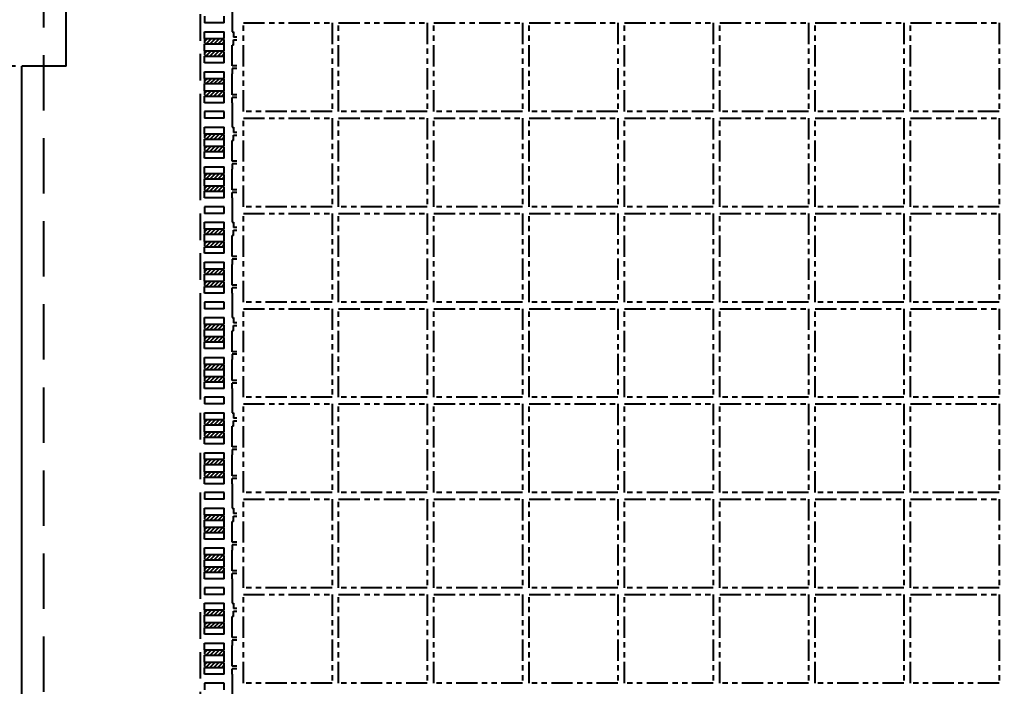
# Model space of a CAD drawing. Extents: x -338 to -53, y 67 to 196.
# Drawn here: x -326.41 to -304.24, y 148.05 to 163.1 of the extents above; entities that cross this region are included whole.
import ezdxf

# ---------------------------------------------------------------- set-up
doc = ezdxf.new("R2010")
doc.units = 0
doc.linetypes.add('ACAD_ISO09W100', pattern=[45, 24, -3, 6, -3, 6, -3])
doc.linetypes.add('HIDDEN', pattern=[0.375, 0.25, -0.125])
for name, color, linetype in [('dimension', 3, 'Continuous'), ('Etched Area', 4, 'Continuous'), ('Hidden', 4, 'HIDDEN'), ('Molding Line', 5, 'ACAD_ISO09W100'), ('PKG Line', 2, 'ACAD_ISO09W100'), ('Tape Line', 21, 'HIDDEN')]:
    doc.layers.add(name, color=color, linetype=linetype)
doc.styles.add('SIMPLEX', font='SIMPLEX')
doc.dimstyles.new('1', dxfattribs={"dimtxt": 1, "dimasz": 1, "dimexe": 0.3, "dimexo": 0.3, "dimgap": 0.3, "dimtad": 0, "dimdec": 3, "dimzin": 1, "dimdsep": 46, "dimtxsty": 'SIMPLEX', "dimcen": 0, "dimclrd": 256, "dimclre": 256, "dimclrt": 7, "dimadec": 0, "dimazin": 1, "dimtm": 1.25, "dimtfac": 1, "dimtdec": 3, "dimtmove": 0, "dimatfit": 0, "dimfxl": 1, "dimtolj": 1, "dimtzin": 0, "dimlwd": -1, "dimlwe": -1, "dimarcsym": 1})
pattern_1 = [(45, (-208.74118, 158.76751), (-0.04490128, 0.04490128), [])]
pattern_2 = [(45, (-208.74118, 159.66751), (-0.04490128, 0.04490128), [])]
pattern_3 = [(45, (-208.74118, 160.91751), (-0.04490128, 0.04490128), [])]
pattern_4 = [(45, (-208.74118, 161.81751), (-0.04490128, 0.04490128), [])]
pattern_5 = [(45, (-208.74118, 163.06751), (-0.04490128, 0.04490128), [])]
pattern_6 = [(45, (-208.74118, 163.96751), (-0.04490128, 0.04490128), [])]
pattern_7 = [(45, (-208.74118, 165.21751), (-0.04490128, 0.04490128), [])]
pattern_8 = [(45, (-208.74118, 166.11751), (-0.04490128, 0.04490128), [])]
pattern_9 = [(45, (-208.74118, 167.36751), (-0.04490128, 0.04490128), [])]
pattern_10 = [(45, (-208.74118, 168.26751), (-0.04490128, 0.04490128), [])]
pattern_11 = [(45, (-208.74118, 169.51751), (-0.04490128, 0.04490128), [])]
pattern_12 = [(45, (-208.74118, 170.41751), (-0.04490128, 0.04490128), [])]
pattern_13 = [(45, (-208.74118, 171.66751), (-0.04490128, 0.04490128), [])]
pattern_14 = [(45, (-208.74118, 172.56751), (-0.04490128, 0.04490128), [])]

# ---------------------------------------------------------------- blocks, each defined once
blk = doc.blocks.new('*D13')
at = {"layer": 'Defpoints', "color": 0, "transparency": 16777216}
for p in [(2409.903, 1935.274), (2415.928, 1935.274), (2540.353, 1935.274)]:
    blk.add_point(p, dxfattribs=at)
at = {"layer": 'dimension', "transparency": 16777216}
blk.add_line((2415.628, 1935.274), (2409.903, 1935.274), dxfattribs=at)
at = {"layer": 'dimension', "color": 7, "transparency": 16777216, "insert": (2407.603, 1935.274), "char_height": 1, "attachment_point": 5, "style": 'SIMPLEX'}
blk.add_mtext('\\A1;0.000', dxfattribs=at)
blk = doc.blocks.new('*D17')
at = {"layer": 'Defpoints', "color": 0, "transparency": 16777216}
for p in [(2409.903, 1949.274), (2416.263, 1949.274), (2540.353, 1935.274)]:
    blk.add_point(p, dxfattribs=at)
at = {"layer": 'dimension', "transparency": 16777216}
blk.add_line((2415.963, 1949.274), (2409.903, 1949.274), dxfattribs=at)
at = {"layer": 'dimension', "color": 7, "transparency": 16777216, "insert": (2407.222, 1949.274), "char_height": 1, "attachment_point": 5, "style": 'SIMPLEX'}
blk.add_mtext('\\A1;14.000', dxfattribs=at)
blk = doc.blocks.new('*D18')
at = {"layer": 'Defpoints', "color": 0, "transparency": 16777216}
for p in [(2409.903, 1963.274), (2416.265, 1963.274), (2540.353, 1935.274)]:
    blk.add_point(p, dxfattribs=at)
at = {"layer": 'dimension', "transparency": 16777216}
blk.add_line((2415.965, 1963.274), (2409.903, 1963.274), dxfattribs=at)
at = {"layer": 'dimension', "color": 7, "transparency": 16777216, "insert": (2407.127, 1963.274), "char_height": 1, "attachment_point": 5, "style": 'SIMPLEX'}
blk.add_mtext('\\A1;28.000', dxfattribs=at)
blk = doc.blocks.new('*D19')
at = {"layer": 'Defpoints', "color": 0, "transparency": 16777216}
for p in [(2409.903, 1966.098), (2420.939, 1966.099), (2540.353, 1935.274)]:
    blk.add_point(p, dxfattribs=at)
at = {"layer": 'dimension', "transparency": 16777216}
for p, q in [((2411.903, 1966.098), (2409.903, 1966.098)), ((2413.903, 1966.099), (2411.903, 1966.098)), ((2420.639, 1966.099), (2413.903, 1966.099))]:
    blk.add_line(p, q, dxfattribs=at)
at = {"layer": 'dimension', "color": 7, "transparency": 16777216, "insert": (2407.127, 1966.098), "char_height": 1, "attachment_point": 5, "style": 'SIMPLEX'}
blk.add_mtext('\\A1;30.825', dxfattribs=at)
blk = doc.blocks.new('*D20')
at = {"layer": 'Defpoints', "color": 0, "transparency": 16777216}
for p in [(2409.903, 1967.274), (2416.715, 1967.274), (2540.353, 1935.274)]:
    blk.add_point(p, dxfattribs=at)
at = {"layer": 'dimension', "transparency": 16777216}
blk.add_line((2416.415, 1967.274), (2409.903, 1967.274), dxfattribs=at)
at = {"layer": 'dimension', "color": 7, "transparency": 16777216, "insert": (2407.127, 1967.274), "char_height": 1, "attachment_point": 5, "style": 'SIMPLEX'}
blk.add_mtext('\\A1;32.000', dxfattribs=at)
blk = doc.blocks.new('*D21')
at = {"layer": 'Defpoints', "color": 0, "transparency": 16777216}
for p in [(2409.903, 1969.965), (2416.132, 1969.119), (2540.353, 1935.274)]:
    blk.add_point(p, dxfattribs=at)
at = {"layer": 'dimension', "transparency": 16777216}
for p, q in [((2411.903, 1969.965), (2409.903, 1969.965)), ((2413.903, 1969.119), (2411.903, 1969.965)), ((2415.832, 1969.119), (2413.903, 1969.119))]:
    blk.add_line(p, q, dxfattribs=at)
at = {"layer": 'dimension', "color": 7, "transparency": 16777216, "insert": (2407.127, 1969.965), "char_height": 1, "attachment_point": 5, "style": 'SIMPLEX'}
blk.add_mtext('\\A1;33.845', dxfattribs=at)
blk = doc.blocks.new('*D22')
at = {"layer": 'Defpoints', "color": 0, "transparency": 16777216}
for p in [(2409.903, 1968.774), (2448.021, 1968.774), (2540.353, 1935.274)]:
    blk.add_point(p, dxfattribs=at)
at = {"layer": 'dimension', "transparency": 16777216}
blk.add_line((2447.721, 1968.774), (2409.903, 1968.774), dxfattribs=at)
at = {"layer": 'dimension', "color": 7, "transparency": 16777216, "insert": (2407.127, 1968.774), "char_height": 1, "attachment_point": 5, "style": 'SIMPLEX'}
blk.add_mtext('\\A1;33.500', dxfattribs=at)
blk = doc.blocks.new('*D23')
at = {"layer": 'Defpoints', "color": 0, "transparency": 16777216}
for p in [(2409.903, 1971.247), (2418.36, 1970.274), (2540.353, 1935.274)]:
    blk.add_point(p, dxfattribs=at)
at = {"layer": 'dimension', "transparency": 16777216}
for p, q in [((2411.903, 1971.247), (2409.903, 1971.247)), ((2413.903, 1970.274), (2411.903, 1971.247)), ((2418.06, 1970.274), (2413.903, 1970.274))]:
    blk.add_line(p, q, dxfattribs=at)
at = {"layer": 'dimension', "color": 7, "transparency": 16777216, "insert": (2407.127, 1971.247), "char_height": 1, "attachment_point": 5, "style": 'SIMPLEX'}
blk.add_mtext('\\A1;35.000', dxfattribs=at)
blk = doc.blocks.new('*D38')
at = {"layer": 'Defpoints', "color": 0, "transparency": 16777216}
for p in [(2421.035, 1977.057), (2421.028, 1966.201), (2540.353, 1935.274)]:
    blk.add_point(p, dxfattribs=at)
at = {"layer": 'dimension', "transparency": 16777216}
for p, q in [((2421.035, 1975.057), (2421.035, 1977.057)), ((2421.028, 1973.057), (2421.035, 1975.057)), ((2421.028, 1966.501), (2421.028, 1973.057))]:
    blk.add_line(p, q, dxfattribs=at)
at = {"layer": 'dimension', "color": 7, "transparency": 16777216, "insert": (2421.035, 1980.119), "char_height": 1, "attachment_point": 5, "rotation": 90, "style": 'SIMPLEX'}
blk.add_mtext('\\A1;119.325', dxfattribs=at)
blk = doc.blocks.new('*D39')
at = {"layer": 'Defpoints', "color": 0, "transparency": 16777216}
for p in [(2417.692, 1977.057), (2416.603, 1967.122), (2540.353, 1935.274)]:
    blk.add_point(p, dxfattribs=at)
at = {"layer": 'dimension', "transparency": 16777216}
for p, q in [((2417.692, 1975.057), (2417.692, 1977.057)), ((2416.603, 1973.057), (2417.692, 1975.057)), ((2416.603, 1967.422), (2416.603, 1973.057))]:
    blk.add_line(p, q, dxfattribs=at)
at = {"layer": 'dimension', "color": 7, "transparency": 16777216, "insert": (2417.692, 1980.214), "char_height": 1, "attachment_point": 5, "rotation": 90, "style": 'SIMPLEX'}
blk.add_mtext('\\A1;123.750', dxfattribs=at)
blk = doc.blocks.new('*D40')
at = {"layer": 'Defpoints', "color": 0, "transparency": 16777216}
for p in [(2416.103, 1977.057), (2416.103, 1968.978), (2540.353, 1935.274)]:
    blk.add_point(p, dxfattribs=at)
at = {"layer": 'dimension', "transparency": 16777216}
blk.add_line((2416.103, 1969.278), (2416.103, 1977.057), dxfattribs=at)
at = {"layer": 'dimension', "color": 7, "transparency": 16777216, "insert": (2416.103, 1980.214), "char_height": 1, "attachment_point": 5, "rotation": 90, "style": 'SIMPLEX'}
blk.add_mtext('\\A1;124.250', dxfattribs=at)
blk = doc.blocks.new('*D57')
at = {"layer": 'Defpoints', "color": 0, "transparency": 16777216}
for p in [(2540.353, 1935.274), (2421.028, 1904.343), (2421.04, 1893.012)]:
    blk.add_point(p, dxfattribs=at)
at = {"layer": 'dimension', "transparency": 16777216}
for p, q in [((2421.028, 1904.043), (2421.028, 1897.012)), ((2421.028, 1897.012), (2421.04, 1895.012)), ((2421.04, 1895.012), (2421.04, 1893.012))]:
    blk.add_line(p, q, dxfattribs=at)
at = {"layer": 'dimension', "color": 7, "transparency": 16777216, "insert": (2421.04, 1889.95), "char_height": 1, "attachment_point": 5, "rotation": 90, "style": 'SIMPLEX'}
blk.add_mtext('\\A1;119.325', dxfattribs=at)

msp = doc.modelspace()

# ---------------------------------------------------------------- hatches: boundary and pattern name
at = {"layer": 'Etched Area'}
h = msp.add_hatch(dxfattribs=at)
h.set_pattern_fill('ANSI31', color=256, scale=0.02)
h.set_pattern_definition(pattern_14)
h.paths.add_polyline_path([(-321.7955, 162.6777), (-322.2405, 162.6777), (-322.2405, 162.5577), (-321.7955, 162.5577)])
h = msp.add_hatch(dxfattribs=at)
h.set_pattern_fill('ANSI31', color=256, scale=0.02)
h.set_pattern_definition(pattern_14)
h.paths.add_polyline_path([(-321.7955, 162.3977), (-322.2405, 162.3977), (-322.2405, 162.2777), (-321.7955, 162.2777)])
h = msp.add_hatch(dxfattribs=at)
h.set_pattern_fill('ANSI31', color=256, scale=0.02)
h.set_pattern_definition(pattern_13)
h.paths.add_polyline_path([(-321.7955, 161.7777), (-322.2405, 161.7777), (-322.2405, 161.6577), (-321.7955, 161.6577)])
h = msp.add_hatch(dxfattribs=at)
h.set_pattern_fill('ANSI31', color=256, scale=0.02)
h.set_pattern_definition(pattern_13)
h.paths.add_polyline_path([(-321.7955, 161.4977), (-322.2405, 161.4977), (-322.2405, 161.3777), (-321.7955, 161.3777)])
h = msp.add_hatch(dxfattribs=at)
h.set_pattern_fill('ANSI31', color=256, scale=0.02)
h.set_pattern_definition(pattern_12)
h.paths.add_polyline_path([(-321.7955, 160.5277), (-322.2405, 160.5277), (-322.2405, 160.4077), (-321.7955, 160.4077)])
h = msp.add_hatch(dxfattribs=at)
h.set_pattern_fill('ANSI31', color=256, scale=0.02)
h.set_pattern_definition(pattern_12)
h.paths.add_polyline_path([(-321.7955, 160.2477), (-322.2405, 160.2477), (-322.2405, 160.1277), (-321.7955, 160.1277)])
h = msp.add_hatch(dxfattribs=at)
h.set_pattern_fill('ANSI31', color=256, scale=0.02)
h.set_pattern_definition(pattern_11)
h.paths.add_polyline_path([(-321.7955, 159.6277), (-322.2405, 159.6277), (-322.2405, 159.5077), (-321.7955, 159.5077)])
h = msp.add_hatch(dxfattribs=at)
h.set_pattern_fill('ANSI31', color=256, scale=0.02)
h.set_pattern_definition(pattern_11)
h.paths.add_polyline_path([(-321.7955, 159.3477), (-322.2405, 159.3477), (-322.2405, 159.2277), (-321.7955, 159.2277)])
h = msp.add_hatch(dxfattribs=at)
h.set_pattern_fill('ANSI31', color=256, scale=0.02)
h.set_pattern_definition(pattern_10)
h.paths.add_polyline_path([(-321.7955, 158.3777), (-322.2405, 158.3777), (-322.2405, 158.2577), (-321.7955, 158.2577)])
h = msp.add_hatch(dxfattribs=at)
h.set_pattern_fill('ANSI31', color=256, scale=0.02)
h.set_pattern_definition(pattern_10)
h.paths.add_polyline_path([(-321.7955, 158.0977), (-322.2405, 158.0977), (-322.2405, 157.9777), (-321.7955, 157.9777)])
h = msp.add_hatch(dxfattribs=at)
h.set_pattern_fill('ANSI31', color=256, scale=0.02)
h.set_pattern_definition(pattern_9)
h.paths.add_polyline_path([(-321.7955, 157.4777), (-322.2405, 157.4777), (-322.2405, 157.3577), (-321.7955, 157.3577)])
h = msp.add_hatch(dxfattribs=at)
h.set_pattern_fill('ANSI31', color=256, scale=0.02)
h.set_pattern_definition(pattern_9)
h.paths.add_polyline_path([(-321.7955, 157.1977), (-322.2405, 157.1977), (-322.2405, 157.0777), (-321.7955, 157.0777)])
h = msp.add_hatch(dxfattribs=at)
h.set_pattern_fill('ANSI31', color=256, scale=0.02)
h.set_pattern_definition(pattern_8)
h.paths.add_polyline_path([(-321.7955, 156.2277), (-322.2405, 156.2277), (-322.2405, 156.1077), (-321.7955, 156.1077)])
h = msp.add_hatch(dxfattribs=at)
h.set_pattern_fill('ANSI31', color=256, scale=0.02)
h.set_pattern_definition(pattern_8)
h.paths.add_polyline_path([(-321.7955, 155.9477), (-322.2405, 155.9477), (-322.2405, 155.8277), (-321.7955, 155.8277)])
h = msp.add_hatch(dxfattribs=at)
h.set_pattern_fill('ANSI31', color=256, scale=0.02)
h.set_pattern_definition(pattern_7)
h.paths.add_polyline_path([(-321.7955, 155.3277), (-322.2405, 155.3277), (-322.2405, 155.2077), (-321.7955, 155.2077)])
h = msp.add_hatch(dxfattribs=at)
h.set_pattern_fill('ANSI31', color=256, scale=0.02)
h.set_pattern_definition(pattern_7)
h.paths.add_polyline_path([(-321.7955, 155.0477), (-322.2405, 155.0477), (-322.2405, 154.9277), (-321.7955, 154.9277)])
h = msp.add_hatch(dxfattribs=at)
h.set_pattern_fill('ANSI31', color=256, scale=0.02)
h.set_pattern_definition(pattern_6)
h.paths.add_polyline_path([(-321.7955, 154.0777), (-322.2405, 154.0777), (-322.2405, 153.9577), (-321.7955, 153.9577)])
h = msp.add_hatch(dxfattribs=at)
h.set_pattern_fill('ANSI31', color=256, scale=0.02)
h.set_pattern_definition(pattern_6)
h.paths.add_polyline_path([(-321.7955, 153.7977), (-322.2405, 153.7977), (-322.2405, 153.6777), (-321.7955, 153.6777)])
h = msp.add_hatch(dxfattribs=at)
h.set_pattern_fill('ANSI31', color=256, scale=0.02)
h.set_pattern_definition(pattern_5)
h.paths.add_polyline_path([(-321.7955, 153.1777), (-322.2405, 153.1777), (-322.2405, 153.0577), (-321.7955, 153.0577)])
h = msp.add_hatch(dxfattribs=at)
h.set_pattern_fill('ANSI31', color=256, scale=0.02)
h.set_pattern_definition(pattern_5)
h.paths.add_polyline_path([(-321.7955, 152.8977), (-322.2405, 152.8977), (-322.2405, 152.7777), (-321.7955, 152.7777)])
h = msp.add_hatch(dxfattribs=at)
h.set_pattern_fill('ANSI31', color=256, scale=0.02)
h.set_pattern_definition(pattern_4)
h.paths.add_polyline_path([(-321.7955, 151.9277), (-322.2405, 151.9277), (-322.2405, 151.8077), (-321.7955, 151.8077)])
h = msp.add_hatch(dxfattribs=at)
h.set_pattern_fill('ANSI31', color=256, scale=0.02)
h.set_pattern_definition(pattern_4)
h.paths.add_polyline_path([(-321.7955, 151.6477), (-322.2405, 151.6477), (-322.2405, 151.5277), (-321.7955, 151.5277)])
h = msp.add_hatch(dxfattribs=at)
h.set_pattern_fill('ANSI31', color=256, scale=0.02)
h.set_pattern_definition(pattern_3)
h.paths.add_polyline_path([(-321.7955, 151.0277), (-322.2405, 151.0277), (-322.2405, 150.9077), (-321.7955, 150.9077)])
h = msp.add_hatch(dxfattribs=at)
h.set_pattern_fill('ANSI31', color=256, scale=0.02)
h.set_pattern_definition(pattern_3)
h.paths.add_polyline_path([(-321.7955, 150.7477), (-322.2405, 150.7477), (-322.2405, 150.6277), (-321.7955, 150.6277)])
h = msp.add_hatch(dxfattribs=at)
h.set_pattern_fill('ANSI31', color=256, scale=0.02)
h.set_pattern_definition(pattern_2)
h.paths.add_polyline_path([(-321.7955, 149.7777), (-322.2405, 149.7777), (-322.2405, 149.6577), (-321.7955, 149.6577)])
h = msp.add_hatch(dxfattribs=at)
h.set_pattern_fill('ANSI31', color=256, scale=0.02)
h.set_pattern_definition(pattern_2)
h.paths.add_polyline_path([(-321.7955, 149.4977), (-322.2405, 149.4977), (-322.2405, 149.3777), (-321.7955, 149.3777)])
h = msp.add_hatch(dxfattribs=at)
h.set_pattern_fill('ANSI31', color=256, scale=0.02)
h.set_pattern_definition(pattern_1)
h.paths.add_polyline_path([(-321.7955, 148.8777), (-322.2405, 148.8777), (-322.2405, 148.7577), (-321.7955, 148.7577)])
h = msp.add_hatch(dxfattribs=at)
h.set_pattern_fill('ANSI31', color=256, scale=0.02)
h.set_pattern_definition(pattern_1)
h.paths.add_polyline_path([(-321.7955, 148.5977), (-322.2405, 148.5977), (-322.2405, 148.4777), (-321.7955, 148.4777)])

# ---------------------------------------------------------------- linework, layer by layer
for p, q in [((-325.3655, 162.0527), (-325.3655, 176.0527)), ((-321.6155, 163.3777), (-321.6155, 162.8277)), ((-322.2405, 163.1777), (-322.2405, 163.0277)), ((-321.7955, 163.0277), (-322.2405, 163.0277)), ((-321.7955, 163.0277), (-321.7955, 163.1777)), ((-322.2405, 162.6777), (-322.2405, 162.8277)), ((-322.2405, 162.8277), (-321.7955, 162.8277)), ((-321.7955, 162.6777), (-321.7955, 162.8277)), ((-321.6155, 162.8277), (-321.5855, 162.8277)), ((-321.5855, 162.8277), (-321.5855, 162.7077)), ((-322.2405, 162.6777), (-321.7955, 162.6777)), ((-322.2405, 162.3977), (-322.2405, 162.5577)), ((-322.2405, 162.5577), (-321.7955, 162.5577)), ((-321.7955, 162.3977), (-321.7955, 162.5577)), ((-321.6155, 162.1777), (-321.6155, 162.5277)), ((-321.5855, 162.5277), (-321.6155, 162.5277)), ((-321.5155, 162.7077), (-321.5855, 162.7077)), ((-321.5855, 162.6477), (-321.5155, 162.6477)), ((-321.5855, 162.5277), (-321.5855, 162.6477)), ((-322.2405, 162.3977), (-321.7955, 162.3977)), ((-322.2405, 162.1277), (-322.2405, 162.2777)), ((-322.2405, 162.2777), (-321.7955, 162.2777)), ((-321.7955, 162.1277), (-322.2405, 162.1277)), ((-321.7955, 162.1277), (-321.7955, 162.2777)), ((-321.6155, 162.0577), (-321.6155, 162.1777)), ((-326.3655, 134.0527), (-326.3655, 162.0527)), ((-325.3655, 162.0527), (-326.3655, 162.0527)), ((-322.2405, 161.7777), (-322.2405, 161.9277)), ((-322.2405, 161.9277), (-321.7955, 161.9277)), ((-321.7955, 161.7777), (-321.7955, 161.9277)), ((-321.5155, 162.0577), (-321.6155, 162.0577)), ((-321.5155, 161.9977), (-321.6155, 161.9977)), ((-321.6155, 161.9977), (-321.6155, 161.8777)), ((-321.6155, 161.5277), (-321.6155, 161.8777)), ((-322.2405, 161.7777), (-321.7955, 161.7777)), ((-322.2405, 161.4977), (-322.2405, 161.6577)), ((-322.2405, 161.6577), (-321.7955, 161.6577)), ((-321.7955, 161.4977), (-321.7955, 161.6577)), ((-322.2405, 161.4977), (-321.7955, 161.4977)), ((-321.6155, 161.4077), (-321.6155, 161.5277)), ((-322.2405, 161.2277), (-322.2405, 161.3777)), ((-322.2405, 161.3777), (-321.7955, 161.3777)), ((-321.7955, 161.2277), (-322.2405, 161.2277)), ((-321.7955, 161.2277), (-321.7955, 161.3777)), ((-321.5155, 161.4077), (-321.6155, 161.4077)), ((-321.6155, 161.2277), (-321.6155, 161.3477)), ((-321.5155, 161.3477), (-321.6155, 161.3477)), ((-321.6155, 161.2277), (-321.6155, 160.6777)), ((-321.7955, 161.0277), (-322.2405, 161.0277)), ((-322.2405, 161.0277), (-322.2405, 160.8777)), ((-321.7955, 160.8777), (-321.7955, 161.0277)), ((-321.7955, 160.8777), (-322.2405, 160.8777)), ((-322.2405, 160.5277), (-322.2405, 160.6777)), ((-322.2405, 160.6777), (-321.7955, 160.6777)), ((-321.7955, 160.5277), (-321.7955, 160.6777)), ((-321.6155, 160.6777), (-321.5855, 160.6777)), ((-321.5855, 160.6777), (-321.5855, 160.5577)), ((-321.5155, 160.5577), (-321.5855, 160.5577)), ((-322.2405, 160.5277), (-321.7955, 160.5277)), ((-322.2405, 160.2477), (-322.2405, 160.4077)), ((-322.2405, 160.4077), (-321.7955, 160.4077)), ((-321.7955, 160.2477), (-321.7955, 160.4077)), ((-321.6155, 160.0277), (-321.6155, 160.3777)), ((-321.5855, 160.3777), (-321.6155, 160.3777)), ((-321.5855, 160.4977), (-321.5155, 160.4977)), ((-321.5855, 160.3777), (-321.5855, 160.4977)), ((-322.2405, 160.2477), (-321.7955, 160.2477)), ((-322.2405, 159.9777), (-322.2405, 160.1277)), ((-322.2405, 160.1277), (-321.7955, 160.1277)), ((-321.7955, 159.9777), (-321.7955, 160.1277)), ((-321.7955, 159.9777), (-322.2405, 159.9777)), ((-321.6155, 159.9077), (-321.6155, 160.0277)), ((-321.5155, 159.9077), (-321.6155, 159.9077)), ((-322.2405, 159.6277), (-322.2405, 159.7777)), ((-322.2405, 159.7777), (-321.7955, 159.7777)), ((-321.7955, 159.6277), (-321.7955, 159.7777)), ((-321.5155, 159.8477), (-321.6155, 159.8477)), ((-321.6155, 159.8477), (-321.6155, 159.7277)), ((-321.6155, 159.3777), (-321.6155, 159.7277)), ((-322.2405, 159.6277), (-321.7955, 159.6277)), ((-322.2405, 159.3477), (-322.2405, 159.5077)), ((-322.2405, 159.5077), (-321.7955, 159.5077)), ((-321.7955, 159.3477), (-321.7955, 159.5077)), ((-322.2405, 159.3477), (-321.7955, 159.3477)), ((-322.2405, 159.0777), (-322.2405, 159.2277)), ((-322.2405, 159.2277), (-321.7955, 159.2277)), ((-321.7955, 159.0777), (-321.7955, 159.2277)), ((-321.6155, 159.2577), (-321.6155, 159.3777)), ((-321.5155, 159.2577), (-321.6155, 159.2577)), ((-321.7955, 159.0777), (-322.2405, 159.0777)), ((-321.6155, 159.0777), (-321.6155, 159.1977)), ((-321.5155, 159.1977), (-321.6155, 159.1977)), ((-321.6155, 159.0777), (-321.6155, 158.5277)), ((-321.7955, 158.8777), (-322.2405, 158.8777)), ((-322.2405, 158.8777), (-322.2405, 158.7277)), ((-321.7955, 158.7277), (-321.7955, 158.8777)), ((-321.7955, 158.7277), (-322.2405, 158.7277)), ((-322.2405, 158.3777), (-322.2405, 158.5277)), ((-322.2405, 158.5277), (-321.7955, 158.5277)), ((-322.2405, 158.3777), (-321.7955, 158.3777)), ((-321.7955, 158.3777), (-321.7955, 158.5277)), ((-321.6155, 158.5277), (-321.5855, 158.5277)), ((-321.5855, 158.5277), (-321.5855, 158.4077)), ((-321.5155, 158.4077), (-321.5855, 158.4077)), ((-321.5855, 158.3477), (-321.5155, 158.3477)), ((-321.5855, 158.2277), (-321.5855, 158.3477)), ((-322.2405, 158.0977), (-322.2405, 158.2577)), ((-322.2405, 158.2577), (-321.7955, 158.2577)), ((-322.2405, 158.0977), (-321.7955, 158.0977)), ((-321.7955, 158.0977), (-321.7955, 158.2577)), ((-321.6155, 157.8777), (-321.6155, 158.2277)), ((-321.5855, 158.2277), (-321.6155, 158.2277)), ((-322.2405, 157.8277), (-322.2405, 157.9777)), ((-322.2405, 157.9777), (-321.7955, 157.9777)), ((-321.7955, 157.8277), (-321.7955, 157.9777)), ((-321.6155, 157.7577), (-321.6155, 157.8777)), ((-321.7955, 157.8277), (-322.2405, 157.8277)), ((-321.5155, 157.7577), (-321.6155, 157.7577)), ((-321.5155, 157.6977), (-321.6155, 157.6977)), ((-321.6155, 157.6977), (-321.6155, 157.5777)), ((-322.2405, 157.4777), (-322.2405, 157.6277)), ((-322.2405, 157.6277), (-321.7955, 157.6277)), ((-322.2405, 157.4777), (-321.7955, 157.4777)), ((-321.7955, 157.4777), (-321.7955, 157.6277)), ((-321.6155, 157.2277), (-321.6155, 157.5777)), ((-322.2405, 157.1977), (-322.2405, 157.3577)), ((-322.2405, 157.3577), (-321.7955, 157.3577)), ((-321.7955, 157.1977), (-321.7955, 157.3577)), ((-321.6155, 157.1077), (-321.6155, 157.2277)), ((-322.2405, 157.1977), (-321.7955, 157.1977)), ((-322.2405, 156.9277), (-322.2405, 157.0777)), ((-322.2405, 157.0777), (-321.7955, 157.0777)), ((-321.7955, 156.9277), (-321.7955, 157.0777)), ((-321.5155, 157.1077), (-321.6155, 157.1077)), ((-321.6155, 156.9277), (-321.6155, 157.0477)), ((-321.5155, 157.0477), (-321.6155, 157.0477)), ((-321.7955, 156.9277), (-322.2405, 156.9277)), ((-321.6155, 156.9277), (-321.6155, 156.3777)), ((-321.7955, 156.7277), (-322.2405, 156.7277)), ((-322.2405, 156.7277), (-322.2405, 156.5777)), ((-321.7955, 156.5777), (-322.2405, 156.5777)), ((-321.7955, 156.5777), (-321.7955, 156.7277)), ((-322.2405, 156.2277), (-322.2405, 156.3777)), ((-322.2405, 156.3777), (-321.7955, 156.3777)), ((-321.7955, 156.2277), (-321.7955, 156.3777)), ((-321.6155, 156.3777), (-321.5855, 156.3777)), ((-321.5855, 156.3777), (-321.5855, 156.2577)), ((-322.2405, 156.2277), (-321.7955, 156.2277)), ((-322.2405, 155.9477), (-322.2405, 156.1077)), ((-322.2405, 156.1077), (-321.7955, 156.1077)), ((-321.7955, 155.9477), (-321.7955, 156.1077)), ((-321.5155, 156.2577), (-321.5855, 156.2577)), ((-321.5855, 156.1977), (-321.5155, 156.1977)), ((-321.5855, 156.0777), (-321.5855, 156.1977)), ((-322.2405, 155.9477), (-321.7955, 155.9477)), ((-321.6155, 155.7277), (-321.6155, 156.0777)), ((-321.5855, 156.0777), (-321.6155, 156.0777)), ((-322.2405, 155.6777), (-322.2405, 155.8277)), ((-322.2405, 155.8277), (-321.7955, 155.8277)), ((-321.7955, 155.6777), (-322.2405, 155.6777)), ((-321.7955, 155.6777), (-321.7955, 155.8277)), ((-321.6155, 155.6077), (-321.6155, 155.7277)), ((-322.2405, 155.3277), (-322.2405, 155.4777)), ((-322.2405, 155.4777), (-321.7955, 155.4777)), ((-321.7955, 155.3277), (-321.7955, 155.4777)), ((-321.5155, 155.6077), (-321.6155, 155.6077)), ((-321.5155, 155.5477), (-321.6155, 155.5477)), ((-321.6155, 155.5477), (-321.6155, 155.4277)), ((-322.2405, 155.3277), (-321.7955, 155.3277)), ((-321.6155, 155.0777), (-321.6155, 155.4277)), ((-322.2405, 155.0477), (-322.2405, 155.2077)), ((-322.2405, 155.2077), (-321.7955, 155.2077)), ((-322.2405, 155.0477), (-321.7955, 155.0477)), ((-321.7955, 155.0477), (-321.7955, 155.2077)), ((-321.6155, 154.9577), (-321.6155, 155.0777)), ((-322.2405, 154.7777), (-322.2405, 154.9277)), ((-322.2405, 154.9277), (-321.7955, 154.9277)), ((-321.7955, 154.7777), (-322.2405, 154.7777)), ((-321.7955, 154.7777), (-321.7955, 154.9277)), ((-321.5155, 154.9577), (-321.6155, 154.9577)), ((-321.6155, 154.7777), (-321.6155, 154.8977)), ((-321.5155, 154.8977), (-321.6155, 154.8977)), ((-321.6155, 154.7777), (-321.6155, 154.2277)), ((-321.7955, 154.5777), (-322.2405, 154.5777)), ((-322.2405, 154.5777), (-322.2405, 154.4277)), ((-321.7955, 154.4277), (-321.7955, 154.5777)), ((-321.7955, 154.4277), (-322.2405, 154.4277)), ((-322.2405, 154.0777), (-322.2405, 154.2277)), ((-322.2405, 154.2277), (-321.7955, 154.2277)), ((-321.7955, 154.0777), (-321.7955, 154.2277)), ((-321.6155, 154.2277), (-321.5855, 154.2277)), ((-321.5855, 154.2277), (-321.5855, 154.1077)), ((-321.5155, 154.1077), (-321.5855, 154.1077)), ((-322.2405, 154.0777), (-321.7955, 154.0777)), ((-322.2405, 153.7977), (-322.2405, 153.9577)), ((-322.2405, 153.9577), (-321.7955, 153.9577)), ((-321.7955, 153.7977), (-321.7955, 153.9577)), ((-321.6155, 153.5777), (-321.6155, 153.9277)), ((-321.5855, 153.9277), (-321.6155, 153.9277)), ((-321.5855, 154.0477), (-321.5155, 154.0477)), ((-321.5855, 153.9277), (-321.5855, 154.0477)), ((-322.2405, 153.7977), (-321.7955, 153.7977)), ((-322.2405, 153.5277), (-322.2405, 153.6777)), ((-322.2405, 153.6777), (-321.7955, 153.6777)), ((-321.7955, 153.5277), (-321.7955, 153.6777)), ((-321.7955, 153.5277), (-322.2405, 153.5277)), ((-321.6155, 153.4577), (-321.6155, 153.5777)), ((-321.5155, 153.4577), (-321.6155, 153.4577)), ((-322.2405, 153.1777), (-322.2405, 153.3277)), ((-322.2405, 153.3277), (-321.7955, 153.3277)), ((-321.7955, 153.1777), (-321.7955, 153.3277)), ((-321.5155, 153.3977), (-321.6155, 153.3977)), ((-321.6155, 153.3977), (-321.6155, 153.2777)), ((-321.6155, 152.9277), (-321.6155, 153.2777)), ((-322.2405, 153.1777), (-321.7955, 153.1777)), ((-322.2405, 152.8977), (-322.2405, 153.0577)), ((-322.2405, 153.0577), (-321.7955, 153.0577)), ((-321.7955, 152.8977), (-321.7955, 153.0577)), ((-322.2405, 152.8977), (-321.7955, 152.8977)), ((-322.2405, 152.6277), (-322.2405, 152.7777)), ((-322.2405, 152.7777), (-321.7955, 152.7777)), ((-321.7955, 152.6277), (-321.7955, 152.7777)), ((-321.6155, 152.8077), (-321.6155, 152.9277)), ((-321.5155, 152.8077), (-321.6155, 152.8077)), ((-321.7955, 152.6277), (-322.2405, 152.6277)), ((-321.6155, 152.6277), (-321.6155, 152.7477)), ((-321.5155, 152.7477), (-321.6155, 152.7477)), ((-321.6155, 152.6277), (-321.6155, 152.0777)), ((-321.7955, 152.4277), (-322.2405, 152.4277)), ((-322.2405, 152.4277), (-322.2405, 152.2777)), ((-321.7955, 152.2777), (-321.7955, 152.4277)), ((-321.7955, 152.2777), (-322.2405, 152.2777)), ((-322.2405, 151.9277), (-322.2405, 152.0777)), ((-322.2405, 152.0777), (-321.7955, 152.0777)), ((-322.2405, 151.9277), (-321.7955, 151.9277)), ((-321.7955, 151.9277), (-321.7955, 152.0777)), ((-321.6155, 152.0777), (-321.5855, 152.0777)), ((-321.5855, 152.0777), (-321.5855, 151.9577)), ((-321.5155, 151.9577), (-321.5855, 151.9577)), ((-321.5855, 151.8977), (-321.5155, 151.8977)), ((-321.5855, 151.7777), (-321.5855, 151.8977)), ((-322.2405, 151.6477), (-322.2405, 151.8077)), ((-322.2405, 151.8077), (-321.7955, 151.8077)), ((-321.7955, 151.6477), (-321.7955, 151.8077)), ((-321.6155, 151.4277), (-321.6155, 151.7777)), ((-321.5855, 151.7777), (-321.6155, 151.7777)), ((-322.2405, 151.6477), (-321.7955, 151.6477)), ((-322.2405, 151.3777), (-322.2405, 151.5277)), ((-322.2405, 151.5277), (-321.7955, 151.5277)), ((-321.7955, 151.3777), (-321.7955, 151.5277)), ((-321.7955, 151.3777), (-322.2405, 151.3777)), ((-321.6155, 151.3077), (-321.6155, 151.4277)), ((-321.5155, 151.3077), (-321.6155, 151.3077)), ((-321.5155, 151.2477), (-321.6155, 151.2477)), ((-321.6155, 151.2477), (-321.6155, 151.1277)), ((-322.2405, 151.0277), (-322.2405, 151.1777)), ((-322.2405, 151.1777), (-321.7955, 151.1777)), ((-322.2405, 151.0277), (-321.7955, 151.0277)), ((-321.7955, 151.0277), (-321.7955, 151.1777)), ((-321.6155, 150.7777), (-321.6155, 151.1277)), ((-322.2405, 150.7477), (-322.2405, 150.9077)), ((-322.2405, 150.9077), (-321.7955, 150.9077)), ((-321.7955, 150.7477), (-321.7955, 150.9077)), ((-321.6155, 150.6577), (-321.6155, 150.7777)), ((-322.2405, 150.7477), (-321.7955, 150.7477)), ((-322.2405, 150.4777), (-322.2405, 150.6277)), ((-322.2405, 150.6277), (-321.7955, 150.6277)), ((-321.7955, 150.4777), (-321.7955, 150.6277)), ((-321.5155, 150.6577), (-321.6155, 150.6577)), ((-321.6155, 150.4777), (-321.6155, 150.5977)), ((-321.5155, 150.5977), (-321.6155, 150.5977)), ((-321.7955, 150.4777), (-322.2405, 150.4777)), ((-321.6155, 150.4777), (-321.6155, 149.9277)), ((-321.7955, 150.2777), (-322.2405, 150.2777)), ((-322.2405, 150.2777), (-322.2405, 150.1277)), ((-321.7955, 150.1277), (-322.2405, 150.1277)), ((-321.7955, 150.1277), (-321.7955, 150.2777)), ((-322.2405, 149.7777), (-322.2405, 149.9277)), ((-322.2405, 149.9277), (-321.7955, 149.9277)), ((-321.7955, 149.7777), (-321.7955, 149.9277)), ((-321.6155, 149.9277), (-321.5855, 149.9277)), ((-321.5855, 149.9277), (-321.5855, 149.8077)), ((-322.2405, 149.7777), (-321.7955, 149.7777)), ((-321.5155, 149.8077), (-321.5855, 149.8077)), ((-321.5855, 149.7477), (-321.5155, 149.7477)), ((-321.5855, 149.6277), (-321.5855, 149.7477)), ((-322.2405, 149.4977), (-322.2405, 149.6577)), ((-322.2405, 149.6577), (-321.7955, 149.6577)), ((-322.2405, 149.4977), (-321.7955, 149.4977)), ((-321.7955, 149.4977), (-321.7955, 149.6577)), ((-321.6155, 149.2777), (-321.6155, 149.6277)), ((-321.5855, 149.6277), (-321.6155, 149.6277)), ((-322.2405, 149.2277), (-322.2405, 149.3777)), ((-322.2405, 149.3777), (-321.7955, 149.3777)), ((-321.7955, 149.2277), (-322.2405, 149.2277)), ((-321.7955, 149.2277), (-321.7955, 149.3777)), ((-321.6155, 149.1577), (-321.6155, 149.2777)), ((-322.2405, 148.8777), (-322.2405, 149.0277)), ((-322.2405, 149.0277), (-321.7955, 149.0277)), ((-321.7955, 148.8777), (-321.7955, 149.0277)), ((-321.5155, 149.1577), (-321.6155, 149.1577)), ((-321.5155, 149.0977), (-321.6155, 149.0977)), ((-321.6155, 149.0977), (-321.6155, 148.9777)), ((-322.2405, 148.8777), (-321.7955, 148.8777)), ((-321.6155, 148.6277), (-321.6155, 148.9777)), ((-322.2405, 148.5977), (-322.2405, 148.7577)), ((-322.2405, 148.7577), (-321.7955, 148.7577)), ((-322.2405, 148.5977), (-321.7955, 148.5977)), ((-321.7955, 148.5977), (-321.7955, 148.7577)), ((-321.6155, 148.5077), (-321.6155, 148.6277)), ((-322.2405, 148.3277), (-322.2405, 148.4777)), ((-322.2405, 148.4777), (-321.7955, 148.4777)), ((-321.7955, 148.3277), (-321.7955, 148.4777)), ((-321.5155, 148.5077), (-321.6155, 148.5077)), ((-321.6155, 148.3277), (-321.6155, 148.4477)), ((-321.5155, 148.4477), (-321.6155, 148.4477)), ((-321.7955, 148.3277), (-322.2405, 148.3277)), ((-321.7955, 148.1277), (-322.2405, 148.1277)), ((-322.2405, 148.1277), (-322.2405, 147.9777)), ((-321.7955, 147.9777), (-321.7955, 148.1277)), ((-321.6155, 148.3277), (-321.6155, 147.7777))]:
    msp.add_line(p, q)
at = {"layer": 'Hidden', "ltscale": 0.3}
for p, q in [((-322.2405, 162.6777), (-322.2405, 162.5577)), ((-321.7955, 162.5577), (-321.7955, 162.6777)), ((-322.2405, 162.3977), (-322.2405, 162.2777)), ((-321.7955, 162.2777), (-321.7955, 162.3977)), ((-322.2405, 161.7777), (-322.2405, 161.6577)), ((-321.7955, 161.6577), (-321.7955, 161.7777)), ((-322.2405, 161.4977), (-322.2405, 161.3777)), ((-321.7955, 161.3777), (-321.7955, 161.4977)), ((-322.2405, 160.5277), (-322.2405, 160.4077)), ((-321.7955, 160.4077), (-321.7955, 160.5277)), ((-322.2405, 160.2477), (-322.2405, 160.1277)), ((-321.7955, 160.1277), (-321.7955, 160.2477)), ((-322.2405, 159.6277), (-322.2405, 159.5077)), ((-321.7955, 159.5077), (-321.7955, 159.6277)), ((-322.2405, 159.3477), (-322.2405, 159.2277)), ((-321.7955, 159.2277), (-321.7955, 159.3477)), ((-322.2405, 158.3777), (-322.2405, 158.2577)), ((-321.7955, 158.2577), (-321.7955, 158.3777)), ((-322.2405, 158.0977), (-322.2405, 157.9777)), ((-321.7955, 157.9777), (-321.7955, 158.0977)), ((-322.2405, 157.4777), (-322.2405, 157.3577)), ((-321.7955, 157.3577), (-321.7955, 157.4777)), ((-322.2405, 157.1977), (-322.2405, 157.0777)), ((-321.7955, 157.0777), (-321.7955, 157.1977)), ((-322.2405, 156.2277), (-322.2405, 156.1077)), ((-321.7955, 156.1077), (-321.7955, 156.2277)), ((-322.2405, 155.9477), (-322.2405, 155.8277)), ((-321.7955, 155.8277), (-321.7955, 155.9477)), ((-322.2405, 155.3277), (-322.2405, 155.2077)), ((-321.7955, 155.2077), (-321.7955, 155.3277)), ((-322.2405, 155.0477), (-322.2405, 154.9277)), ((-321.7955, 154.9277), (-321.7955, 155.0477)), ((-322.2405, 154.0777), (-322.2405, 153.9577)), ((-321.7955, 153.9577), (-321.7955, 154.0777)), ((-322.2405, 153.7977), (-322.2405, 153.6777)), ((-321.7955, 153.6777), (-321.7955, 153.7977)), ((-322.2405, 153.1777), (-322.2405, 153.0577)), ((-321.7955, 153.0577), (-321.7955, 153.1777)), ((-322.2405, 152.8977), (-322.2405, 152.7777)), ((-321.7955, 152.7777), (-321.7955, 152.8977)), ((-322.2405, 151.9277), (-322.2405, 151.8077)), ((-321.7955, 151.8077), (-321.7955, 151.9277)), ((-322.2405, 151.6477), (-322.2405, 151.5277)), ((-321.7955, 151.5277), (-321.7955, 151.6477)), ((-322.2405, 151.0277), (-322.2405, 150.9077)), ((-321.7955, 150.9077), (-321.7955, 151.0277)), ((-322.2405, 150.7477), (-322.2405, 150.6277)), ((-321.7955, 150.6277), (-321.7955, 150.7477)), ((-322.2405, 149.7777), (-322.2405, 149.6577)), ((-321.7955, 149.6577), (-321.7955, 149.7777)), ((-322.2405, 149.4977), (-322.2405, 149.3777)), ((-321.7955, 149.3777), (-321.7955, 149.4977)), ((-322.2405, 148.8777), (-322.2405, 148.7577)), ((-321.7955, 148.7577), (-321.7955, 148.8777)), ((-322.2405, 148.5977), (-322.2405, 148.4777)), ((-321.7955, 148.4777), (-321.7955, 148.5977))]:
    msp.add_line(p, q, dxfattribs=at)
at = {"layer": 'Molding Line', "ltscale": 0.1}
msp.add_line((-322.3405, 179.4277), (-322.3405, 116.6777), dxfattribs=at)
at = {"layer": 'PKG Line', "ltscale": 0.02}
for points in [[(-321.3655, 163.0277), (-319.3655, 163.0277), (-319.3655, 161.0277), (-321.3655, 161.0277)], [(-319.2155, 163.0277), (-317.2155, 163.0277), (-317.2155, 161.0277), (-319.2155, 161.0277)], [(-317.0655, 163.0277), (-315.0655, 163.0277), (-315.0655, 161.0277), (-317.0655, 161.0277)], [(-314.9155, 163.0277), (-312.9155, 163.0277), (-312.9155, 161.0277), (-314.9155, 161.0277)], [(-312.7655, 163.0277), (-310.7655, 163.0277), (-310.7655, 161.0277), (-312.7655, 161.0277)], [(-310.6155, 163.0277), (-308.6155, 163.0277), (-308.6155, 161.0277), (-310.6155, 161.0277)], [(-308.4655, 163.0277), (-306.4655, 163.0277), (-306.4655, 161.0277), (-308.4655, 161.0277)], [(-306.3155, 163.0277), (-304.3155, 163.0277), (-304.3155, 161.0277), (-306.3155, 161.0277)], [(-321.3655, 160.8777), (-319.3655, 160.8777), (-319.3655, 158.8777), (-321.3655, 158.8777)], [(-319.2155, 160.8777), (-317.2155, 160.8777), (-317.2155, 158.8777), (-319.2155, 158.8777)], [(-317.0655, 160.8777), (-315.0655, 160.8777), (-315.0655, 158.8777), (-317.0655, 158.8777)], [(-314.9155, 160.8777), (-312.9155, 160.8777), (-312.9155, 158.8777), (-314.9155, 158.8777)], [(-312.7655, 160.8777), (-310.7655, 160.8777), (-310.7655, 158.8777), (-312.7655, 158.8777)], [(-310.6155, 160.8777), (-308.6155, 160.8777), (-308.6155, 158.8777), (-310.6155, 158.8777)], [(-308.4655, 160.8777), (-306.4655, 160.8777), (-306.4655, 158.8777), (-308.4655, 158.8777)], [(-306.3155, 160.8777), (-304.3155, 160.8777), (-304.3155, 158.8777), (-306.3155, 158.8777)], [(-321.3655, 158.7277), (-319.3655, 158.7277), (-319.3655, 156.7277), (-321.3655, 156.7277)], [(-319.2155, 158.7277), (-317.2155, 158.7277), (-317.2155, 156.7277), (-319.2155, 156.7277)], [(-317.0655, 158.7277), (-315.0655, 158.7277), (-315.0655, 156.7277), (-317.0655, 156.7277)], [(-314.9155, 158.7277), (-312.9155, 158.7277), (-312.9155, 156.7277), (-314.9155, 156.7277)], [(-312.7655, 158.7277), (-310.7655, 158.7277), (-310.7655, 156.7277), (-312.7655, 156.7277)], [(-310.6155, 158.7277), (-308.6155, 158.7277), (-308.6155, 156.7277), (-310.6155, 156.7277)], [(-308.4655, 158.7277), (-306.4655, 158.7277), (-306.4655, 156.7277), (-308.4655, 156.7277)], [(-306.3155, 158.7277), (-304.3155, 158.7277), (-304.3155, 156.7277), (-306.3155, 156.7277)], [(-321.3655, 156.5777), (-319.3655, 156.5777), (-319.3655, 154.5777), (-321.3655, 154.5777)], [(-319.2155, 156.5777), (-317.2155, 156.5777), (-317.2155, 154.5777), (-319.2155, 154.5777)], [(-317.0655, 156.5777), (-315.0655, 156.5777), (-315.0655, 154.5777), (-317.0655, 154.5777)], [(-314.9155, 156.5777), (-312.9155, 156.5777), (-312.9155, 154.5777), (-314.9155, 154.5777)], [(-312.7655, 156.5777), (-310.7655, 156.5777), (-310.7655, 154.5777), (-312.7655, 154.5777)], [(-310.6155, 156.5777), (-308.6155, 156.5777), (-308.6155, 154.5777), (-310.6155, 154.5777)], [(-308.4655, 156.5777), (-306.4655, 156.5777), (-306.4655, 154.5777), (-308.4655, 154.5777)], [(-306.3155, 156.5777), (-304.3155, 156.5777), (-304.3155, 154.5777), (-306.3155, 154.5777)], [(-321.3655, 154.4277), (-319.3655, 154.4277), (-319.3655, 152.4277), (-321.3655, 152.4277)], [(-319.2155, 154.4277), (-317.2155, 154.4277), (-317.2155, 152.4277), (-319.2155, 152.4277)], [(-317.0655, 154.4277), (-315.0655, 154.4277), (-315.0655, 152.4277), (-317.0655, 152.4277)], [(-314.9155, 154.4277), (-312.9155, 154.4277), (-312.9155, 152.4277), (-314.9155, 152.4277)], [(-312.7655, 154.4277), (-310.7655, 154.4277), (-310.7655, 152.4277), (-312.7655, 152.4277)], [(-310.6155, 154.4277), (-308.6155, 154.4277), (-308.6155, 152.4277), (-310.6155, 152.4277)], [(-308.4655, 154.4277), (-306.4655, 154.4277), (-306.4655, 152.4277), (-308.4655, 152.4277)], [(-306.3155, 154.4277), (-304.3155, 154.4277), (-304.3155, 152.4277), (-306.3155, 152.4277)], [(-321.3655, 152.2777), (-319.3655, 152.2777), (-319.3655, 150.2777), (-321.3655, 150.2777)], [(-319.2155, 152.2777), (-317.2155, 152.2777), (-317.2155, 150.2777), (-319.2155, 150.2777)], [(-317.0655, 152.2777), (-315.0655, 152.2777), (-315.0655, 150.2777), (-317.0655, 150.2777)], [(-314.9155, 152.2777), (-312.9155, 152.2777), (-312.9155, 150.2777), (-314.9155, 150.2777)], [(-312.7655, 152.2777), (-310.7655, 152.2777), (-310.7655, 150.2777), (-312.7655, 150.2777)], [(-310.6155, 152.2777), (-308.6155, 152.2777), (-308.6155, 150.2777), (-310.6155, 150.2777)], [(-308.4655, 152.2777), (-306.4655, 152.2777), (-306.4655, 150.2777), (-308.4655, 150.2777)], [(-306.3155, 152.2777), (-304.3155, 152.2777), (-304.3155, 150.2777), (-306.3155, 150.2777)], [(-321.3655, 150.1277), (-319.3655, 150.1277), (-319.3655, 148.1277), (-321.3655, 148.1277)], [(-319.2155, 150.1277), (-317.2155, 150.1277), (-317.2155, 148.1277), (-319.2155, 148.1277)], [(-317.0655, 150.1277), (-315.0655, 150.1277), (-315.0655, 148.1277), (-317.0655, 148.1277)], [(-314.9155, 150.1277), (-312.9155, 150.1277), (-312.9155, 148.1277), (-314.9155, 148.1277)], [(-312.7655, 150.1277), (-310.7655, 150.1277), (-310.7655, 148.1277), (-312.7655, 148.1277)], [(-310.6155, 150.1277), (-308.6155, 150.1277), (-308.6155, 148.1277), (-310.6155, 148.1277)], [(-308.4655, 150.1277), (-306.4655, 150.1277), (-306.4655, 148.1277), (-308.4655, 148.1277)], [(-306.3155, 150.1277), (-304.3155, 150.1277), (-304.3155, 148.1277), (-306.3155, 148.1277)]]:
    msp.add_lwpolyline(points, close=True, dxfattribs=at)
at = {"layer": 'Tape Line', "color": 21, "ltscale": 5}
msp.add_line((-325.8655, 116.0527), (-325.8655, 180.0527), dxfattribs=at)

# ---------------------------------------------------------------- dimensions: what is measured, and where the dimension line sits
at = {"layer": 'dimension'}
for feature_location, offset, dtype, origin, picture, middle, set_off in [((-326.3655, 181.7573), (0, 8.0784), 1, (-202.1155, 148.0527), '*D40', (-326.3655, 192.9928), (-2742.4689, -1787.2212)), ((-325.8655, 179.9008), (1.0882, 9.9348), 1, (-202.1155, 148.0527), '*D39', (-324.7773, 192.9928), (-2742.4689, -1787.2212)), ((-321.4405, 178.9793), (0.0061, 10.8563), 1, (-202.1155, 148.0527), '*D38', (-321.4344, 192.8975), (-2742.4689, -1787.2212)), ((-324.109, 183.0527), (-8.4572, 0.9729), 0, (-202.1155, 148.0527), '*D23', (-335.3424, 184.0256), (-2742.4689, -1787.2212)), ((-326.3367, 181.898), (-6.2295, 0.8454), 0, (-202.1155, 148.0527), '*D21', (-335.3424, 182.7435), (-2742.4689, -1787.2212)), ((-294.4476, 181.5527), (-38.1186, 0), 0, (-202.1155, 148.0527), '*D22', (-335.3424, 181.5527), (-2742.4689, -1787.2212)), ((-325.7539, 180.0527), (-6.8123, 0), 0, (-202.1155, 148.0527), '*D20', (-335.3424, 180.0527), (-2742.4689, -1787.2212)), ((-321.5296, 178.8777), (-11.0367, -0.0006), 0, (-202.1155, 148.0527), '*D19', (-335.3424, 178.8771), (-2742.4689, -1787.2212)), ((-326.2043, 176.0527), (-6.3619, 0), 0, (-202.1155, 148.0527), '*D18', (-335.3424, 176.0527), (-2742.4689, -1787.2212)), ((-326.2055, 162.0527), (-6.3607, 0), 0, (-202.1155, 148.0527), '*D17', (-335.2472, 162.0527), (-2742.4689, -1787.2212)), ((-326.5406616367, 148.0527446836), (-6.0255526636, 0), 0, (-202.1154709329, 148.0527446836), '*D13', (-334.8662143002, 148.0527446836), (-2742.4689187713, -1787.2211951467)), ((-321.4405, 117.122), (0.0115, -11.3308), 1, (-202.1155, 148.0527), '*D57', (-321.429, 102.7293), (-2742.4689, -1787.2212))]:
    dim = msp.add_ordinate_dim(feature_location=feature_location, offset=offset, dtype=dtype, origin=origin, dimstyle='1', dxfattribs=at)
    dim.commit()
    dim.dimension.update_dxf_attribs({"geometry": picture, "text_midpoint": middle, "insert": set_off})

doc.saveas('drawing.dxf')
